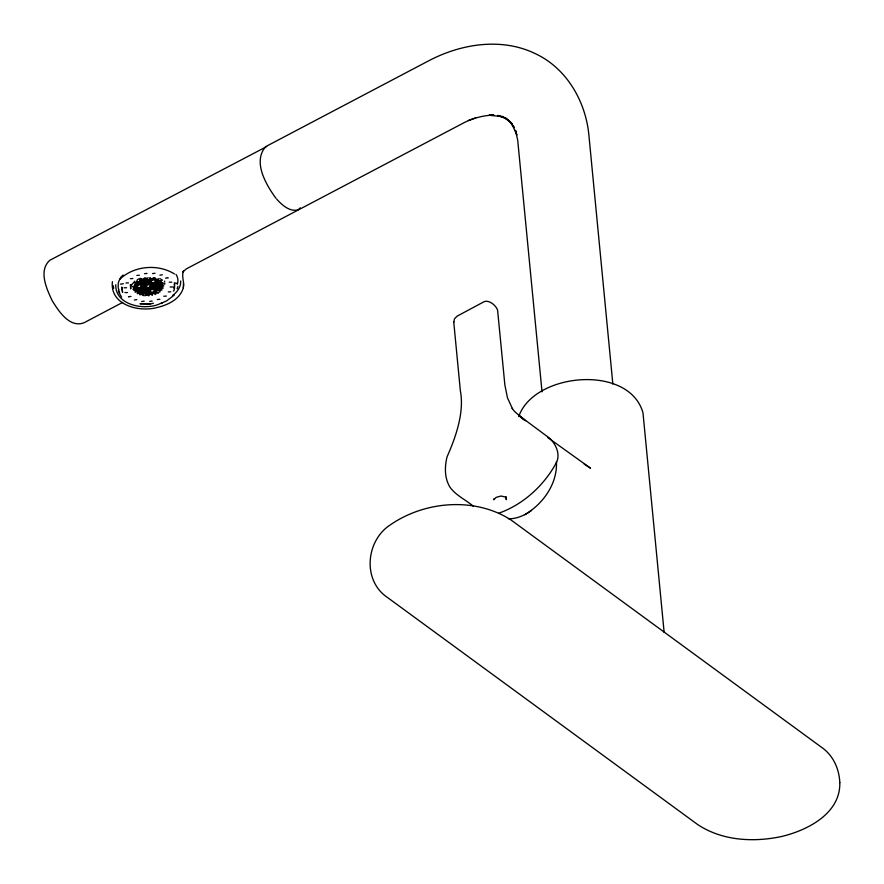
<?xml version="1.0" encoding="UTF-8"?>
<svg xmlns="http://www.w3.org/2000/svg" width="884" height="884" viewBox="0 0 884 884"><rect width="100%" height="100%" fill="white"/><g stroke="black" fill="none" stroke-linecap="round" stroke-linejoin="round"><path stroke-width="1.33" d="M556.423 461.647C557.616 482.697 544.179 503.217 524.742 514.764M112.401 281.664C109.693 305.223 139.451 312.604 157.54 307.4C168.17 304.858 180.192 299.146 183.331 287.731C184.657 282.151 181.231 276.349 183.485 271.023L182.933 271.929L186.281 268.913L297.985 210.116L300.306 207.817M183.331 287.731L183.529 283.51M115.76 284.747C115.053 306.472 147.882 311.279 162.115 302.604L161.805 303.267M130.799 286.792L130.699 288.902L130.379 284.659M174.358 285.145C174.645 279.51 174.955 291.853 173.352 291.035M180.667 280.946C181.065 286.935 177.198 292.129 172.579 295.51M453.768 322.317L454.52 318.759L457.116 316.152L484.233 301.621C489.283 299.687 496.057 305.566 497.582 310.118L504.874 384.96L507.46 397.8L512.477 408.795M164.634 284.305L164.8 283.002M132.744 286.935L133.771 286.935L134.18 287.864L133.097 289.223L134.622 288.107L136.18 288.283L136.589 289.212L135.44 289.963L133.385 289.742L135.285 290.339L135.108 292.184L137.683 291.687L138.103 292.615L137.252 293.709L140.092 293.035L140.501 293.963L139.727 294.737L142.501 294.383L143.318 295.676L143.109 294.25L145.805 293.665L146.214 294.593L144.832 295.786L146.656 294.836L148.832 295.864L149.96 294.129L151.518 294.306L152.236 295.367L152.125 294.173L153.263 293.411L155.44 294.438L156.578 292.703L158.545 292.969L156.733 292.328L156.324 291.4L157.474 290.648L159.032 290.814L159.849 292.118L159.628 290.692L162.092 289.919L160.534 288.626L163.264 288.096L161.429 286.571L163.772 286.062L162.325 284.515M177.12 288.814L177.971 286.283M173.695 287.985L174.303 286.195M518.82 416.375C534.102 372.484 629.364 363.733 642.988 412.883L664.138 632.38M165.739 278.361C165.253 277.355 169.054 278.349 168.148 277.753M131.528 284.924L134.865 281.189M121.329 276.681L123.075 275.057M119.815 279.256C133.915 265.719 157.916 263.631 174.402 273.93M174.17 295.179L166.557 300.925L161.628 303.079M135.727 282.449L136.876 281.687M139.937 279.675L141.075 278.924M134.832 284.504L135.981 283.753L134.39 282.692M143.241 278.957L144.39 278.206M148.125 277.742L146.987 278.493L147.396 279.421L148.954 279.598L150.103 278.836L149.683 277.919M153.407 278.128L150.7 278.714L150.291 277.786M159.065 278.803L156.413 279.344M161.584 280.604L160.822 281.112L161.231 282.04M531.56 510.388C526.676 514.134 517.217 519.228 508.311 518.731M122.688 302.394L84.102 322.715C69.681 328.395 58.609 311.013 52.211 300.726C46.764 289.178 38.134 270.67 49.847 260.25L266.714 146.567M137.418 279.587L140.39 278.283M468.365 120.522L475.769 117.804M498.642 513.261C523.052 504.653 543.759 485.791 556.091 463.183C560.865 454.564 555.981 444.022 549.307 438L518.709 415.292L524.444 419.922L514.576 411.513L512.123 408.32M150.291 303.731L140.324 303.654M120.456 284.162L123.362 283.731M176.667 283.223L174.192 282.88M140.081 303.842L150.269 304.052L153.385 303.223M154.004 277.996L155.562 278.173M144.987 278.073L146.545 278.25M160.38 280.858L158.822 280.692L158.413 279.764M132.755 286.427L135.086 285.808L134.666 284.88M160.126 278.725L162.534 280.151M547.704 437.469L590.545 468.211L584.136 464.023M473.371 506.245C465.724 499.758 455.956 495.548 450 487.217C444.409 478.111 444.586 466.907 447.05 456.851C456.089 436.409 464.432 412.176 460.365 390.794L453.735 321.898M519.416 416.22L525.604 420.773M509.891 121.594L502.256 116.412L506.532 118.81L497.626 115.428L502.51 116.71L489.051 115.207L493.924 115.097C482.675 115.362 471.581 118.489 461.735 123.915L300.483 208.801C291.587 213.674 282.327 205.486 276.758 199.176M170.767 291.797L168.258 291.886M506.3 118.224L512.123 123.683M172.645 286.969L170.148 287.013M508.554 120.335L514.278 127.616L511.571 123.351L516.864 135.009L515.482 130.313L517.704 140.202L542.025 391.833M275.952 198.303C266.117 184.8 252.415 161.794 265.719 146.6L427.48 61.449C460.244 43.813 501.67 36.94 536.08 54.023C567.263 68.908 585.97 102.19 588.954 135.827L612.855 384.087M121.638 297.035L119.462 293.599L118.522 289.565M118.312 290.792L119.76 293.068M139.771 280.051L140.18 280.979L139.042 281.731L137.484 281.565L136.932 280.339M162.943 282.471L159.916 283.167L160.335 284.096L163.507 283.731M113.196 285.631L113.716 288.272M164.579 281.079L164.656 281.72M131.307 284.758L131.462 285.863M506.123 496.653L506.399 499.537L505.526 497.084L501.095 496.012L496.112 497.372L493.747 499.769L493.802 498.907M506.189 497.493L506.399 499.537M171.75 282.195L169.253 282.195M166.336 296.074L163.827 296.251M162.358 274.747L159.905 275.178M159.871 299.289L157.374 299.543M155.02 273.244L152.545 273.598M152.181 301.057L149.694 301.367M147.031 273.399L144.534 273.697M139.34 275.222L136.843 275.465M136.81 299.577L134.357 300.007M132.887 278.515L130.39 278.692M130.998 296.494C130.998 296.052 127.804 297.422 128.545 296.704M128.456 282.869L125.948 282.968M127.462 292.571L124.964 292.56M126.567 287.742L124.069 287.786M144.169 301.157L141.694 301.521M118.799 289.742A30.089 18.686 -4.5 0 1 118.191 287.422L118.191 283.852A30.111 18.697 -5.5 0 1 121.373 276.858M175.971 274.372A30.111 17.768 -5.1 0 1 177.264 284.305M839.8 782.561C840.695 813.501 807.401 830.419 781.357 836.551C753.312 842.507 721.941 840.783 697.542 824.452L387.214 597.297C362.186 580.368 365.899 540.566 390.33 524.875C424.784 500.974 474.609 496.874 510.609 519.693L820.927 746.847C832.927 754.837 839.181 768.472 839.8 782.561M137.318 281.941L136.169 282.692L136.578 283.62L139.285 283.035L138.876 282.106L137.318 281.941M141.517 279.167L140.379 279.919L140.788 280.847L143.484 280.261L143.075 279.333L141.517 279.167M136.423 283.996L135.274 284.747L135.683 285.676L138.39 285.09L137.97 284.173L136.423 283.996M140.622 281.222L139.473 281.974L139.882 282.902L142.589 282.327L142.18 281.399L140.622 281.222M144.821 278.449L143.683 279.211L144.092 280.14L146.788 279.554L146.379 278.626L144.821 278.449M135.517 286.051L134.379 286.803L134.788 287.731L137.484 287.156L137.075 286.228L135.517 286.051M139.727 283.278L138.578 284.04L138.987 284.968L141.694 284.383L141.285 283.455L139.727 283.278M143.926 280.515L142.777 281.267L143.197 282.195L145.893 281.609L145.484 280.681L143.926 280.515M143.031 282.571L141.882 283.322L142.291 284.25L144.998 283.676L144.589 282.747L143.031 282.571M147.23 279.797L146.092 280.56L146.501 281.477L149.197 280.902L148.788 279.974L147.23 279.797M137.926 287.399L136.777 288.151L137.197 289.079L139.893 288.504L139.484 287.576L137.926 287.399M142.136 284.626L140.987 285.388L141.396 286.305L144.103 285.731L143.683 284.803L142.136 284.626M146.335 281.852L145.186 282.615L145.595 283.543L148.302 282.957L147.893 282.029L146.335 281.852M150.534 279.09L149.396 279.841L149.805 280.769L152.501 280.184L152.092 279.256L150.534 279.09M137.031 289.455L135.882 290.217L136.291 291.145L138.998 290.56L138.589 289.632L137.031 289.455M141.23 286.681L140.092 287.444L140.501 288.372L143.197 287.786L142.788 286.858L141.23 286.681M145.44 283.919L144.291 284.67L144.7 285.598L147.407 285.013L146.998 284.084L145.44 283.919M149.639 281.145L148.49 281.897L148.91 282.825L151.606 282.25L151.197 281.322L149.639 281.145M153.838 278.372L152.7 279.134L153.109 280.062L155.816 279.477L155.396 278.548L153.838 278.372M140.335 288.748L139.186 289.499L139.606 290.427L142.302 289.841L141.893 288.913L140.335 288.748M144.534 285.974L143.396 286.725L143.805 287.654L146.501 287.079L146.092 286.151L144.534 285.974M148.744 283.2L147.595 283.963L148.004 284.891L150.711 284.305L150.302 283.377L148.744 283.2M139.44 290.803L138.291 291.554L138.7 292.482L141.407 291.908L140.998 290.98L139.44 290.803M143.639 288.029L142.49 288.792L142.91 289.72L145.606 289.134L145.197 288.206L143.639 288.029M152.048 282.493L150.899 283.245L151.308 284.173L154.015 283.587L153.606 282.659L152.048 282.493M156.247 279.72L155.109 280.471L155.518 281.399L158.214 280.825L157.805 279.897L156.247 279.72M142.744 290.096L141.595 290.847L142.004 291.775L144.711 291.19L144.302 290.261L142.744 290.096M146.943 287.322L145.805 288.073L146.214 289.002L148.91 288.416L148.501 287.488L146.943 287.322M151.153 284.549L150.004 285.3L150.413 286.228L153.12 285.654L152.7 284.725L151.153 284.549M155.352 281.775L154.203 282.537L154.623 283.466L157.319 282.88L156.91 281.952L155.352 281.775M141.849 292.151L140.7 292.902L141.108 293.831L143.816 293.245L143.396 292.317L141.849 292.151M146.048 289.377L144.899 290.129L145.308 291.057L148.015 290.482L147.606 289.554L146.048 289.377M150.247 286.604L149.109 287.366L149.518 288.294L152.214 287.709L151.805 286.781L150.247 286.604M154.457 283.841L153.308 284.593L153.717 285.521L156.424 284.935L156.015 284.007L154.457 283.841M158.656 281.068L157.507 281.819L157.927 282.747L160.623 282.162L160.214 281.234L158.656 281.068M145.153 291.433L144.004 292.195L144.412 293.123L147.12 292.538L146.711 291.609L145.153 291.433M149.352 288.67L148.203 289.422L148.623 290.35L151.319 289.764L150.91 288.836L149.352 288.67M153.551 285.897L152.413 286.648L152.822 287.576L155.529 286.991L155.109 286.062L153.551 285.897M157.761 283.123L156.612 283.874L157.02 284.803L159.728 284.228L159.319 283.3L157.761 283.123M148.457 290.726L147.308 291.477L147.716 292.405L150.424 291.819L150.015 290.902L148.457 290.726M152.656 287.952L151.518 288.703L151.926 289.632L154.623 289.057L154.214 288.129L152.656 287.952M156.866 285.178L155.717 285.941L156.125 286.869L158.833 286.283L158.413 285.355L156.866 285.178M147.551 292.781L146.412 293.532L146.821 294.46L149.529 293.886L149.109 292.958L147.551 292.781M155.96 287.245L154.822 287.996L155.23 288.924L157.927 288.339L157.518 287.411L155.96 287.245M160.17 284.471L159.021 285.223L159.429 286.151L162.137 285.565L161.728 284.648L160.17 284.471M150.866 292.074L149.716 292.825L150.125 293.753L152.833 293.168L152.413 292.239L150.866 292.074M155.065 289.3L153.915 290.051L154.335 290.98L157.032 290.405L156.623 289.477L155.065 289.3M159.264 286.526L158.125 287.289L158.534 288.206L161.242 287.632L160.822 286.703L159.264 286.526M154.17 291.355L153.02 292.118L153.429 293.035L156.137 292.46L155.728 291.532L154.17 291.355M158.369 288.582L157.219 289.344L157.639 290.272L160.335 289.687L159.927 288.759L158.369 288.582M122.578 292.306L121.804 287.256L122.578 292.306"/></g></svg>
